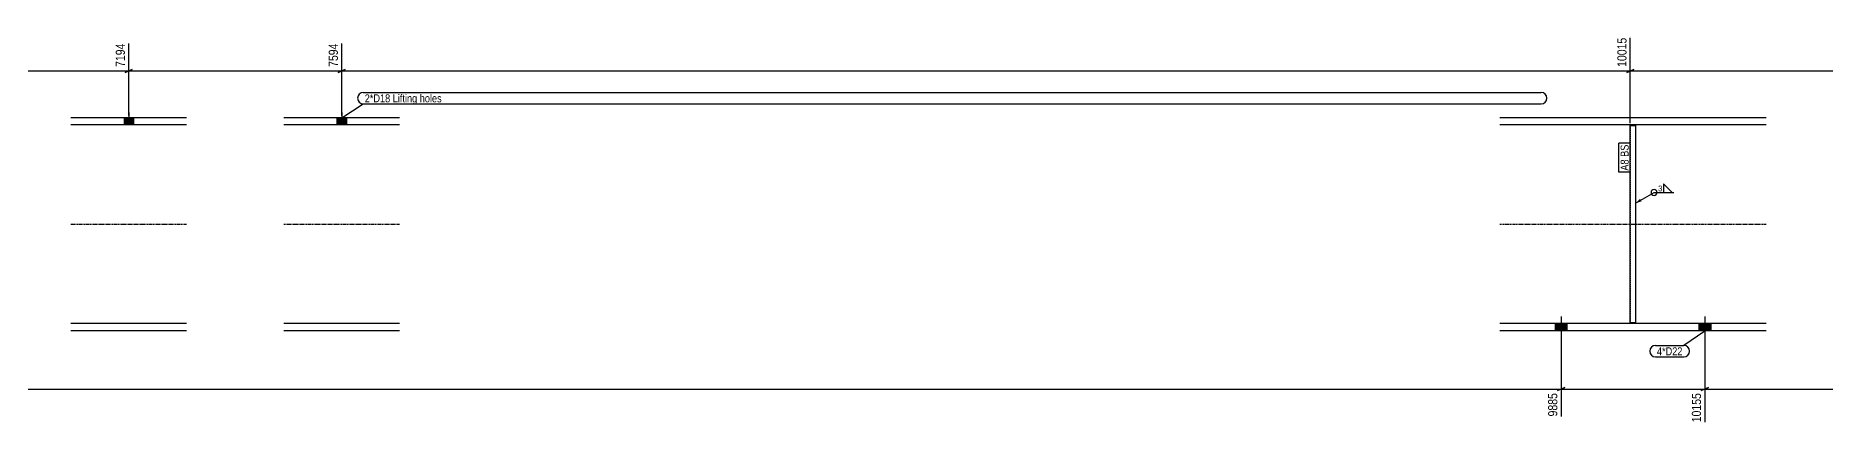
# Model space of a CAD drawing. Header units: millimetres. Extents: x 43 to 52598, y 7 to 2071.
# Drawn here: x 44694 to 48056, y 7 to 737 of the extents above; entities that cross this region are included whole.
import ezdxf

# ---------------------------------------------------------------- set-up
doc = ezdxf.new("R2010")
doc.units = ezdxf.units.MM
doc.linetypes.add('DXK_LINE_DOT2', pattern=[3.9198, 1.9599, -1.9599])
doc.linetypes.add('DXK_LINE_DOT3', pattern=[5.9187, 2.979, -0.9799, 0.9799, -0.9799])
for name, color, linetype in [('MÅLSÆTNING', 7, 'Continuous'), ('STÅL', 7, 'Continuous'), ('TEKST', 7, 'Continuous')]:
    doc.layers.add(name, color=color, linetype=linetype)
doc.styles.add('Arial Narrow', font='ARIALN.TTF', dxfattribs={"height": 0.2})

msp = doc.modelspace()

# ---------------------------------------------------------------- hatches: boundary and pattern name
at = {"layer": 'STÅL', "linetype": 'Continuous'}
for points in [[(44877.3, 582.9), (44859.3, 582.9), (44859.3, 569.4), (44877.3, 569.4)], [(45277.3, 582.9), (45259.3, 582.9), (45259.3, 569.4), (45277.3, 569.4)], [(47548.4, 182.9), (47570.4, 182.9), (47570.4, 196.4), (47548.4, 196.4)], [(47548.4, 182.9), (47570.4, 182.9), (47570.4, 196.4), (47548.4, 196.4)], [(47818.4, 182.9), (47840.4, 182.9), (47840.4, 196.4), (47818.4, 196.4)], [(47818.4, 182.9), (47840.4, 182.9), (47840.4, 196.4), (47818.4, 196.4)]]:
    msp.add_hatch(color=96, dxfattribs=at).paths.add_polyline_path(points)
at = {"layer": 'TEKST', "linetype": 'Continuous'}
msp.add_hatch(color=3, dxfattribs=at).paths.add_polyline_path([(47710.5, 425.7), (47699.4, 422.5), (47707.7, 430.6)])
msp.add_hatch(color=3, dxfattribs=at).paths.add_polyline_path([(47710.5, 425.7), (47699.4, 422.5), (47707.7, 430.6)])

# ---------------------------------------------------------------- linework, layer by layer
at = {"layer": 'MÅLSÆTNING', "color": 7, "linetype": 'Continuous'}
for p, q in [((44868.1, 587.4), (44868.1, 722.2)), ((44868.1, 587.4), (44868.1, 722.2)), ((45268.3, 587.4), (45268.3, 722.2)), ((45268.3, 587.4), (45268.3, 722.2)), ((47689.4, 572.9), (47689.4, 733.2)), ((47689.4, 572.9), (47689.4, 733.2)), ((44874.8, 673.4), (44861.3, 668)), ((44861.3, 668), (44874.8, 673.4)), ((45275.1, 673.4), (45261.6, 668)), ((45261.6, 668), (45275.1, 673.4)), ((47696.1, 673.4), (47682.6, 668)), ((47682.6, 668), (47696.1, 673.4)), ((42651.8, 670.7), (44868.1, 670.7)), ((44868.1, 670.7), (45268.3, 670.7)), ((45268.3, 670.7), (47689.4, 670.7)), ((47689.4, 670.7), (52469.7, 670.7)), ((47559.4, 163.4), (47559.4, 21.8)), ((47829.4, 163.4), (47829.4, 10.8)), ((47829.4, 163.4), (47829.4, 10.8)), ((42791.8, 73.3), (47559.4, 73.3)), ((47552.6, 70.6), (47566.1, 76)), ((47836.1, 76), (47822.6, 70.6)), ((47822.6, 70.6), (47836.1, 76)), ((47829.4, 73.3), (52514.7, 73.3))]:
    msp.add_line(p, q, dxfattribs=at)
at = {"layer": 'STÅL', "color": 2, "linetype": 'Continuous'}
for p, q in [((44976.9, 582.9), (44759.3, 582.9)), ((45376.9, 582.9), (45159.3, 582.9)), ((47944.4, 582.9), (47444.4, 582.9)), ((44976.9, 569.4), (44759.3, 569.4)), ((45376.9, 569.4), (45159.3, 569.4)), ((47944.4, 569.4), (47444.4, 569.4)), ((47689.4, 197.4), (47689.4, 568.4)), ((47689.4, 568.4), (47699.4, 568.4)), ((47699.4, 568.4), (47699.4, 197.4)), ((44976.9, 196.4), (44759.3, 196.4)), ((44976.9, 182.9), (44759.3, 182.9)), ((45376.9, 196.4), (45159.3, 196.4)), ((45376.9, 182.9), (45159.3, 182.9)), ((47944.4, 196.4), (47444.4, 196.4)), ((47944.4, 182.9), (47444.4, 182.9)), ((47699.4, 197.4), (47689.4, 197.4))]:
    msp.add_line(p, q, dxfattribs=at)
at = {"layer": 'STÅL', "color": 96, "linetype": 'Continuous'}
for p, q in [((44859.3, 582.9), (44859.3, 569.4)), ((44868.3, 592.9), (44868.3, 569.4)), ((44877.3, 582.9), (44877.3, 569.4)), ((45259.3, 582.9), (45259.3, 569.4)), ((45268.3, 592.9), (45268.3, 569.4)), ((45277.3, 582.9), (45277.3, 569.4)), ((47559.4, 209.4), (47559.4, 136.4)), ((47559.4, 209.4), (47559.4, 136.4)), ((47829.4, 209.4), (47829.4, 136.4)), ((47829.4, 209.4), (47829.4, 136.4)), ((47548.4, 196.4), (47548.4, 182.9)), ((47548.4, 196.4), (47548.4, 182.9)), ((47570.4, 196.4), (47570.4, 182.9)), ((47570.4, 196.4), (47570.4, 182.9)), ((47818.4, 196.4), (47818.4, 182.9)), ((47818.4, 196.4), (47818.4, 182.9)), ((47840.4, 196.4), (47840.4, 182.9)), ((47840.4, 196.4), (47840.4, 182.9))]:
    msp.add_line(p, q, dxfattribs=at)
at = {"layer": 'STÅL', "color": 7, "linetype": 'DXK_LINE_DOT2'}
for p, q in [((47699.4, 568.4), (47689.4, 568.4)), ((47689.4, 568.4), (47689.4, 197.4)), ((47699.4, 568.4), (47699.4, 197.4)), ((47699.4, 197.4), (47689.4, 197.4))]:
    msp.add_line(p, q, dxfattribs=at)
at = {"layer": 'STÅL', "color": 7, "linetype": 'DXK_LINE_DOT3'}
for p, q in [((44759.3, 382.9), (44976.9, 382.9)), ((45159.3, 382.9), (45376.9, 382.9)), ((47444.4, 382.9), (47944.4, 382.9))]:
    msp.add_line(p, q, dxfattribs=at)

# ---------------------------------------------------------------- wipeouts: each hides what was drawn before it
at = {"color": 0}
for points in [[(45359.5, 611.8), (45359.5, 627.6), (45311.6, 627.6), (45311.6, 611.8)], [(47749.5, 443.8), (47749.5, 456.9), (47740.8, 456.9), (47740.8, 443.8)], [(47787.3, 136.6), (47787.3, 152.3), (47739.4, 152.3), (47739.4, 136.6)]]:
    msp.add_wipeout(points, dxfattribs=at).dxf.layer = 'TEKST'

# ---------------------------------------------------------------- next in the draw order: linework, layer by layer
at = {"layer": 'TEKST', "color": 3, "linetype": 'Continuous'}
for p, q in [((47699.4, 422.5), (47733.9, 442.5)), ((47699.4, 422.5), (47733.9, 442.5)), ((47733.9, 442.5), (47771.1, 442.5)), ((47767.9, 442.5), (47751.8, 458.6)), ((47751.8, 458.6), (47751.8, 442.5)), ((47751.8, 442.5), (47767.9, 442.5))]:
    msp.add_line(p, q, dxfattribs=at)
for start, end in [(90, 270), (270, 90)]:
    msp.add_arc((47733.9, 442.5), 5.62, start, end, dxfattribs=at)

# ---------------------------------------------------------------- next in the draw order: texts
at = {"layer": 'TEKST', "color": 3, "style": 'Arial Narrow'}
msp.add_text('3', height=10.7, dxfattribs=at).set_placement((47741.7, 444.7))

# ---------------------------------------------------------------- next in the draw order: wipeouts: each hides what was drawn before it
at = {"color": 0, "linetype": 'Continuous'}
for points in [[(44864.5, 725.8), (44839.3, 725.8), (44839.3, 674.8), (44864.5, 674.8)], [(45264.7, 725.8), (45239.5, 725.8), (45239.5, 674.8), (45264.7, 674.8)], [(47685.8, 736.8), (47660.6, 736.8), (47660.6, 674.8), (47685.8, 674.8)], [(47555.8, 69.2), (47530.6, 69.2), (47530.6, 18.2), (47555.8, 18.2)]]:
    msp.add_wipeout(points, dxfattribs=at).dxf.layer = 'MÅLSÆTNING'
at = {"color": 0}
for points in [[(45359.5, 611.8), (45359.5, 627.6), (45311.6, 627.6), (45311.6, 611.8)], [(47686.2, 504.7), (47670.5, 504.7), (47670.5, 483.5), (47686.2, 483.5)], [(47787.3, 136.6), (47787.3, 152.3), (47739.4, 152.3), (47739.4, 136.6)]]:
    msp.add_wipeout(points, dxfattribs=at).dxf.layer = 'TEKST'

# ---------------------------------------------------------------- next in the draw order: linework, layer by layer
at = {"layer": 'MÅLSÆTNING', "color": 7, "linetype": 'Continuous'}
for p, q in [((47559.4, 163.4), (47559.4, 21.8)), ((47566.1, 76), (47552.6, 70.6)), ((47559.4, 73.3), (47829.4, 73.3))]:
    msp.add_line(p, q, dxfattribs=at)
at = {"layer": 'TEKST', "color": 7, "linetype": 'Continuous'}
for p, q in [((45268.3, 582.9), (45308.9, 609.1)), ((47829.4, 182.1), (47790, 155)), ((47736.7, 155), (47790, 155)), ((47736.7, 133.9), (47790, 133.9))]:
    msp.add_line(p, q, dxfattribs=at)
for centre, start, end in [((45308.9, 619.7), 90, 270), ((47736.7, 144.4), 90, 270), ((47790, 144.4), 270, 90)]:
    msp.add_arc(centre, 10.6, start, end, dxfattribs=at)

# ---------------------------------------------------------------- next in the draw order: texts
at = {"layer": 'MÅLSÆTNING', "color": 3, "linetype": 'Continuous', "style": 'Arial Narrow'}
for s, p in [('7194', (44860.9, 678.4)), ('7594', (45261.1, 678.4)), ('10015', (47682.2, 678.4)), ('9885', (47552.2, 21.8))]:
    msp.add_text(s, height=17.18, rotation=90.0002, dxfattribs=at).set_placement(p)
at = {"layer": 'TEKST', "color": 3, "style": 'Arial Narrow'}
msp.add_text('4*D22', height=15.03, dxfattribs=at).set_placement((47739.4, 136.6))

# ---------------------------------------------------------------- next in the draw order: wipeouts: each hides what was drawn before it
at = {"color": 0}
for points in [[(47519.3, 611.8), (47519.3, 627.6), (45364.2, 627.6), (45364.2, 611.8)], [(47686.2, 504.7), (47670.5, 504.7), (47670.5, 483.5), (47686.2, 483.5)]]:
    msp.add_wipeout(points, dxfattribs=at).dxf.layer = 'TEKST'

# ---------------------------------------------------------------- next in the draw order: linework, layer by layer
at = {"layer": 'TEKST', "color": 7, "linetype": 'Continuous'}
msp.add_line((47688.9, 480.8), (47667.8, 480.8), dxfattribs=at)

# ---------------------------------------------------------------- next in the draw order: wipeouts: each hides what was drawn before it
at = {"color": 0, "linetype": 'Continuous'}
msp.add_wipeout([(47825.8, 69.2), (47800.6, 69.2), (47800.6, 7.2), (47825.8, 7.2)], dxfattribs=at).dxf.layer = 'MÅLSÆTNING'
at = {"color": 0}
for points in [[(47519.3, 611.8), (47519.3, 627.6), (45364.2, 627.6), (45364.2, 611.8)], [(47686.2, 532.4), (47670.5, 532.4), (47670.5, 509.4), (47686.2, 509.4)]]:
    msp.add_wipeout(points, dxfattribs=at).dxf.layer = 'TEKST'

# ---------------------------------------------------------------- next in the draw order: linework, layer by layer
at = {"layer": 'TEKST', "color": 7, "linetype": 'Continuous'}
for p, q in [((45308.9, 630.3), (47522, 630.3)), ((45308.9, 609.1), (47522, 609.1))]:
    msp.add_line(p, q, dxfattribs=at)
msp.add_arc((47522, 619.7), 10.6, 270, 90, dxfattribs=at)

# ---------------------------------------------------------------- next in the draw order: texts
at = {"layer": 'MÅLSÆTNING', "color": 3, "linetype": 'Continuous', "style": 'Arial Narrow'}
msp.add_text('10155', height=17.18, rotation=90.0002, dxfattribs=at).set_placement((47822.2, 10.8))
at = {"layer": 'TEKST', "color": 3, "style": 'Arial Narrow'}
for s, height, p in [('2*D18', 15.03, (45311.6, 611.8)), ('Lifting holes', 15.032, (45364.2, 611.8))]:
    msp.add_text(s, height=height, dxfattribs=at).set_placement(p)

# ---------------------------------------------------------------- next in the draw order: wipeouts: each hides what was drawn before it
at = {"color": 0}
msp.add_wipeout([(47686.2, 532.4), (47670.5, 532.4), (47670.5, 509.4), (47686.2, 509.4)], dxfattribs=at).dxf.layer = 'TEKST'

# ---------------------------------------------------------------- next in the draw order: linework, layer by layer
at = {"layer": 'TEKST', "color": 7, "linetype": 'Continuous'}
for p, q in [((47667.8, 480.8), (47667.8, 535.1)), ((47688.9, 535.1), (47667.8, 535.1)), ((47688.9, 480.8), (47688.9, 535.1))]:
    msp.add_line(p, q, dxfattribs=at)

# ---------------------------------------------------------------- next in the draw order: texts
at = {"layer": 'TEKST', "color": 3, "style": 'Arial Narrow'}
for s, p in [('BS', (47686.2, 509.4)), ('A8', (47686.2, 483.5))]:
    msp.add_text(s, height=15.03, rotation=90.0002, dxfattribs=at).set_placement(p)

doc.saveas('drawing.dxf')
